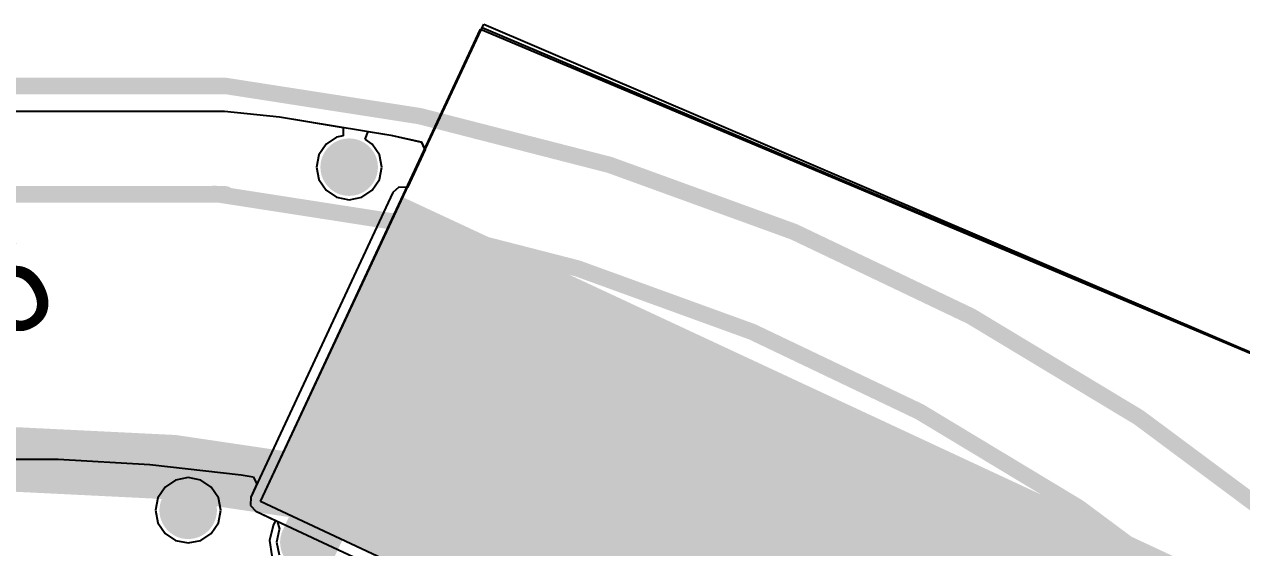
# Model space of a CAD drawing. Header units: millimetres. Extents: x 1.42 to 4.09, y 1.63 to 4.12.
# Drawn here: x 2.767 to 3.508, y 3.802 to 4.121 of the extents above; entities that cross this region are included whole.
import ezdxf

# ---------------------------------------------------------------- set-up
doc = ezdxf.new("R2010")
doc.units = ezdxf.units.MM
doc.header["$MEASUREMENT"] = 0
for name, color, linetype in [('BottomLayer', 5, 'Continuous'), ('BottomSolder', 6, 'Continuous'), ('KeepOutLayer', 6, 'Continuous'), ('Mechanical1', 6, 'Continuous'), ('Mechanical3', 76, 'Continuous'), ('MidLayer1', 16, 'Continuous'), ('MidLayer2', 76, 'Continuous'), ('MultiLayer', 9, 'Continuous'), ('TopLayer', 1, 'Continuous'), ('TopOverlay', 2, 'Continuous'), ('TopPaste', 8, 'Continuous'), ('ViaHoleLayer', 16, 'Continuous')]:
    doc.layers.add(name, color=color, linetype=linetype)

# ---------------------------------------------------------------- blocks, each defined once
blk = doc.blocks.new('ANT_2_4GHZ_FR408_4L_TIFA_9')
at = {"layer": 'KeepOutLayer'}
blk.add_solid([(-0.0374, 0.00984), (0.56102, 0.00984), (-0.0374, 0.21457), (0.56102, 0.21457)], dxfattribs=at)
at = {"layer": 'TopLayer'}
for points, const_width in [([(0, 0.02264), (0, 0.18307)], 0.03543), ([(0, 0.19291), (0.08268, 0.19291)], 0.01969), ([(0.08268, 0.19291), (0.16929, 0.19291)], 0.01969), ([(0.08268, 0), (0.08268, 0.19291)], 0.01969), ([(0.16929, 0.08898), (0.16929, 0.19291)], 0.01969), ([(0.26772, 0.19291), (0.35433, 0.19291)], 0.01969), ([(0.26772, 0.08898), (0.26772, 0.19291)], 0.01969), ([(0.35433, 0.08898), (0.35433, 0.19291)], 0.01969), ([(0.45276, 0.19291), (0.53937, 0.19291)], 0.01969), ([(0.45276, 0.08898), (0.45276, 0.19291)], 0.01969), ([(0.53937, 0.02795), (0.53937, 0.19291)], 0.01969), ([(0.16929, 0.08898), (0.26772, 0.08898)], 0.01969), ([(0.35433, 0.08898), (0.45276, 0.08898)], 0.01969), ([(0, 0), (0, 0.02264)], 0.03543)]:
    blk.add_lwpolyline(points, dxfattribs=dict(at, const_width=const_width))
for points, const_width in [([(-0.00886, 0.18307, 1), (0.00886, 0.18307, 1)], 0.01772), ([(-0.00492, 0.19291, 1), (0.00492, 0.19291, 1)], 0.00984), ([(0.07776, 0.19291, 1), (0.0876, 0.19291, 1)], 0.00984), ([(0.07776, 0.19291, 1), (0.0876, 0.19291, 1)], 0.00984), ([(0.07776, 0.19291, 1), (0.0876, 0.19291, 1)], 0.00984), ([(0.16437, 0.19291, 1), (0.17421, 0.19291, 1)], 0.00984), ([(0.16437, 0.19291, 1), (0.17421, 0.19291, 1)], 0.00984), ([(0.2628, 0.19291, 1), (0.27264, 0.19291, 1)], 0.00984), ([(0.2628, 0.19291, 1), (0.27264, 0.19291, 1)], 0.00984), ([(0.34941, 0.19291, 1), (0.35925, 0.19291, 1)], 0.00984), ([(0.34941, 0.19291, 1), (0.35925, 0.19291, 1)], 0.00984), ([(0.44783, 0.19291, 1), (0.45768, 0.19291, 1)], 0.00984), ([(0.44783, 0.19291, 1), (0.45768, 0.19291, 1)], 0.00984), ([(0.53445, 0.19291, 1), (0.54429, 0.19291, 1)], 0.00984), ([(0.53445, 0.19291, 1), (0.54429, 0.19291, 1)], 0.00984), ([(0.16437, 0.08898, 1), (0.17421, 0.08898, 1)], 0.00984), ([(0.16437, 0.08898, 1), (0.17421, 0.08898, 1)], 0.00984), ([(0.2628, 0.08898, 1), (0.27264, 0.08898, 1)], 0.00984), ([(0.2628, 0.08898, 1), (0.27264, 0.08898, 1)], 0.00984), ([(0.34941, 0.08898, 1), (0.35925, 0.08898, 1)], 0.00984), ([(0.34941, 0.08898, 1), (0.35925, 0.08898, 1)], 0.00984), ([(0.44783, 0.08898, 1), (0.45768, 0.08898, 1)], 0.00984), ([(0.44783, 0.08898, 1), (0.45768, 0.08898, 1)], 0.00984), ([(-0.00886, 0.02264, 1), (0.00886, 0.02264, 1)], 0.01772), ([(-0.00886, 0.02264, 1), (0.00886, 0.02264, 1)], 0.01772), ([(0.53445, 0.02795, 1), (0.54429, 0.02795, 1)], 0.00984), ([(-0.00886, 0, 1), (0.00886, 0, 1)], 0.01772), ([(0.07776, 0, 1), (0.0876, 0, 1)], 0.00984)]:
    blk.add_lwpolyline(points, format="xyb", close=True, dxfattribs=dict(at, const_width=const_width))
for points in [[(-0.005, 0.01764), (0.005, 0.01764), (-0.005, 0.02764), (0.005, 0.02764)], [(0.07768, -0.005), (0.08768, -0.005), (0.07768, 0.005), (0.08768, 0.005)]]:
    blk.add_solid(points, dxfattribs=at)
at = {"layer": 'TopPaste'}
for points in [[(-0.005, 0.01764), (0.005, 0.01764), (-0.005, 0.02764), (0.005, 0.02764)], [(0.07768, -0.005), (0.08768, -0.005), (0.07768, 0.005), (0.08768, 0.005)]]:
    blk.add_solid(points, dxfattribs=at)

msp = doc.modelspace()

# ---------------------------------------------------------------- linework, layer by layer
at = {"layer": 'BottomLayer'}
for p, q in [((2.91095, 3.83026), (3.045, 4.118)), ((3.045, 4.118), (3.596, 3.886)), ((2.63089, 4.06813), (2.88911, 4.06814)), ((2.88911, 4.06814), (2.92253, 4.06459)), ((2.92253, 4.06459), (2.99045, 4.05346)), ((2.99045, 4.05346), (3.00874, 4.04939)), ((3.00874, 4.04939), (3.01095, 4.04491)), ((3.01095, 4.04491), (3.00014, 4.0217)), ((2.99159, 4.01855), (2.90507, 3.83301)), ((2.99525, 4.02191), (2.99159, 4.01855)), ((3.00014, 4.0217), (2.99525, 4.02191)), ((2.90507, 3.83301), (2.90485, 3.82804)), ((2.90507, 3.83301), (2.90507, 3.83301)), ((2.90485, 3.82804), (2.90487, 3.82802)), ((2.90487, 3.82802), (2.90821, 3.82438)), ((2.90821, 3.82438), (3.45057, 3.57147)), ((3.45331, 3.57736), (2.91095, 3.83026))]:
    msp.add_line(p, q, dxfattribs=at)
at = {"layer": 'BottomLayer', "const_width": 0.0135}
for points in [[(2.95825, 4.034, 1), (2.97175, 4.034, 1)], [(2.86025, 3.825, 1), (2.87375, 3.825, 1)]]:
    msp.add_lwpolyline(points, format="xyb", close=True, dxfattribs=at)
at = {"layer": 'BottomSolder', "const_width": 0.0175}
for points in [[(2.95625, 4.034, 1), (2.97375, 4.034, 1)], [(2.85825, 3.825, 1), (2.87575, 3.825, 1)]]:
    msp.add_lwpolyline(points, format="xyb", close=True, dxfattribs=at)
at = {"layer": 'Mechanical1', "const_width": 0.01}
msp.add_lwpolyline([(2.63008, 4.08343), (2.88992, 4.08343)], dxfattribs=at)
at = {"layer": 'Mechanical1', "const_width": 0.005}
for points in [[(2.88742, 4.08343, 1), (2.89242, 4.08343, 1)], [(2.88743, 4.08344, 1), (2.89243, 4.08344, 1)]]:
    msp.add_lwpolyline(points, format="xyb", close=True, dxfattribs=at)
at = {"layer": 'Mechanical1', "const_width": 0.01}
msp.add_lwpolyline([(2.88993, 4.08344, -0.35351), (3.98344, 2.98993)], format="xyb", dxfattribs=at)
at = {"layer": 'Mechanical3', "const_width": 0.01}
msp.add_lwpolyline([(2.63008, 4.01743), (2.88992, 4.01743)], dxfattribs=at)
msp.add_lwpolyline([(2.88296, 4.0178, -0.35351), (3.9178, 2.98296)], format="xyb", dxfattribs=at)
at = {"layer": 'Mechanical3'}
for points, const_width in [([(2.88046, 4.0178, 1), (2.88546, 4.0178, 1)], 0.005), ([(2.88742, 4.01743, 1), (2.89242, 4.01743, 1)], 0.005), ([(3.75606, 2.86, 1), (1.76394, 2.86, 1)], 0.03937)]:
    msp.add_lwpolyline(points, format="xyb", close=True, dxfattribs=dict(at, const_width=const_width))
at = {"layer": 'MidLayer1'}
for p, q in [((2.91095, 3.83026), (3.045, 4.118)), ((3.045, 4.118), (3.596, 3.886)), ((2.63089, 4.06813), (2.88911, 4.06814)), ((2.88911, 4.06814), (2.92253, 4.06459)), ((2.92253, 4.06459), (2.99045, 4.05346)), ((2.99045, 4.05346), (3.00874, 4.04939)), ((3.00874, 4.04939), (3.01095, 4.04491)), ((3.01095, 4.04491), (3.00014, 4.0217)), ((2.99159, 4.01855), (2.90507, 3.83301)), ((2.99525, 4.02191), (2.99159, 4.01855)), ((3.00014, 4.0217), (2.99525, 4.02191)), ((2.90507, 3.83301), (2.90485, 3.82804)), ((2.90507, 3.83301), (2.90507, 3.83301)), ((2.90485, 3.82804), (2.90487, 3.82802)), ((2.90487, 3.82802), (2.90821, 3.82438)), ((2.90821, 3.82438), (3.45057, 3.57147)), ((3.45331, 3.57736), (2.91095, 3.83026))]:
    msp.add_line(p, q, dxfattribs=at)
at = {"layer": 'MidLayer1', "const_width": 0.0135}
for points in [[(2.95825, 4.034, 1), (2.97175, 4.034, 1)], [(2.86025, 3.825, 1), (2.87375, 3.825, 1)]]:
    msp.add_lwpolyline(points, format="xyb", close=True, dxfattribs=at)
at = {"layer": 'MidLayer2'}
for p, q in [((2.91095, 3.83026), (3.046, 4.119)), ((3.046, 4.119), (3.596, 3.886)), ((2.63089, 4.06813), (2.88911, 4.06814)), ((2.88911, 4.06814), (2.92253, 4.06459)), ((2.92253, 4.06459), (2.96129, 4.05824)), ((2.96138, 4.05316), (2.95739, 4.05237)), ((2.96129, 4.05824), (2.96138, 4.05316)), ((2.97469, 4.05098), (2.97656, 4.05574)), ((2.97656, 4.05574), (2.99045, 4.05346)), ((2.99045, 4.05346), (3.0091, 4.04931)), ((2.95094, 4.04806), (2.94663, 4.04161)), ((2.95739, 4.05237), (2.95094, 4.04806)), ((2.97906, 4.04806), (2.97469, 4.05098)), ((2.98337, 4.04161), (2.97906, 4.04806)), ((3.0091, 4.04931), (3.01131, 4.04482)), ((2.94663, 4.04161), (2.94512, 4.034)), ((2.98488, 4.034), (2.98337, 4.04161)), ((3.01131, 4.04482), (3.00044, 4.02159)), ((2.94512, 4.034), (2.94663, 4.02639)), ((2.98337, 4.02639), (2.98488, 4.034)), ((2.94663, 4.02639), (2.95094, 4.01994)), ((2.97906, 4.01994), (2.98337, 4.02639)), ((2.99159, 4.01855), (2.90507, 3.83301)), ((2.95094, 4.01994), (2.95739, 4.01563)), ((2.97261, 4.01563), (2.97906, 4.01994)), ((2.99525, 4.02191), (2.99159, 4.01855)), ((3.00022, 4.02169), (2.99525, 4.02191)), ((3.00044, 4.02159), (3.00022, 4.02169)), ((2.95739, 4.01563), (2.965, 4.01412)), ((2.965, 4.01412), (2.97261, 4.01563)), ((2.85294, 3.83906), (2.84863, 3.83261)), ((2.85939, 3.84337), (2.85294, 3.83906)), ((2.867, 3.84488), (2.85939, 3.84337)), ((2.87461, 3.84337), (2.867, 3.84488)), ((2.88106, 3.83906), (2.87461, 3.84337)), ((2.88537, 3.83261), (2.88106, 3.83906)), ((2.84863, 3.83261), (2.84712, 3.825)), ((2.88688, 3.825), (2.88537, 3.83261)), ((2.90507, 3.83301), (2.90485, 3.82804)), ((2.90507, 3.83301), (2.90507, 3.83301)), ((2.84712, 3.825), (2.84863, 3.81739)), ((2.88537, 3.81739), (2.88688, 3.825)), ((2.90485, 3.82804), (2.90487, 3.82802)), ((2.90487, 3.82802), (2.90821, 3.82438)), ((2.90821, 3.82438), (2.92121, 3.81832)), ((3.45331, 3.57736), (2.91095, 3.83026)), ((2.84863, 3.81739), (2.85294, 3.81094)), ((2.88106, 3.81094), (2.88537, 3.81739)), ((2.92121, 3.81832), (2.92256, 3.8135)), ((2.85294, 3.81094), (2.85939, 3.80663)), ((2.87461, 3.80663), (2.88106, 3.81094)), ((2.92232, 3.81314), (2.92081, 3.80554)), ((2.92256, 3.8135), (2.92232, 3.81314)), ((2.85939, 3.80663), (2.867, 3.80512)), ((2.867, 3.80512), (2.87461, 3.80663)), ((2.92081, 3.80554), (2.92232, 3.79793))]:
    msp.add_line(p, q, dxfattribs=at)
at = {"layer": 'MidLayer2', "const_width": 0.0135}
for points in [[(2.95825, 4.034, 1), (2.97175, 4.034, 1)], [(2.86025, 3.825, 1), (2.87375, 3.825, 1)]]:
    msp.add_lwpolyline(points, format="xyb", close=True, dxfattribs=at)
at = {"layer": 'MultiLayer', "const_width": 0.0135}
for points in [[(2.95825, 4.034, 1), (2.97175, 4.034, 1)], [(2.86025, 3.825, 1), (2.87375, 3.825, 1)]]:
    msp.add_lwpolyline(points, format="xyb", close=True, dxfattribs=at)
at = {"layer": 'TopLayer'}
for p, q in [((2.91095, 3.83026), (3.047, 4.121)), ((3.047, 4.121), (3.596, 3.886)), ((2.73205, 3.85606), (2.78795, 3.85606)), ((2.78795, 3.85606), (2.84375, 3.85293)), ((2.84375, 3.85293), (2.89929, 3.84667)), ((2.89929, 3.84667), (2.90648, 3.84545)), ((2.9088, 3.84102), (2.90507, 3.83301)), ((2.90648, 3.84545), (2.9088, 3.84102)), ((2.90507, 3.83301), (2.90485, 3.82804)), ((2.90507, 3.83301), (2.90507, 3.83301)), ((2.90485, 3.82804), (2.90487, 3.82802)), ((2.90487, 3.82802), (2.90821, 3.82438)), ((2.90821, 3.82438), (2.92019, 3.81879)), ((3.45331, 3.57736), (2.91095, 3.83026)), ((2.92019, 3.81879), (2.91877, 3.81576)), ((2.91877, 3.81576), (2.91653, 3.80659)), ((2.91653, 3.80659), (2.91797, 3.79727))]:
    msp.add_line(p, q, dxfattribs=at)
for points, const_width in [([(2.95825, 4.034, 1), (2.97175, 4.034, 1)], 0.0135), ([(2.86025, 3.825, 1), (2.87375, 3.825, 1)], 0.0135), ([(2.93694, 3.80554, 1), (2.94444, 3.80554, 1)], 0.0075)]:
    msp.add_lwpolyline(points, format="xyb", close=True, dxfattribs=dict(at, const_width=const_width))
at = {"layer": 'TopLayer', "const_width": 0.015}
msp.add_lwpolyline([(2.914, 3.747), (2.94069, 3.80554)], dxfattribs=at)
at = {"layer": 'ViaHoleLayer', "const_width": 0.0065}
for points in [[(2.96175, 4.034, 1), (2.96825, 4.034, 1)], [(2.86375, 3.825, 1), (2.87025, 3.825, 1)]]:
    msp.add_lwpolyline(points, format="xyb", close=True, dxfattribs=at)

# ---------------------------------------------------------------- block references
at = {"rotation": 335.0000000000001}
msp.add_blockref('ANT_2_4GHZ_FR408_4L_TIFA_9', (2.94069, 3.80554), dxfattribs=at)

# ---------------------------------------------------------------- texts
at = {"layer": 'TopOverlay'}
msp.add_text('ANT6', height=0.06, rotation=30, dxfattribs=at).set_placement((2.61352, 3.84545))

doc.saveas('drawing.dxf')
